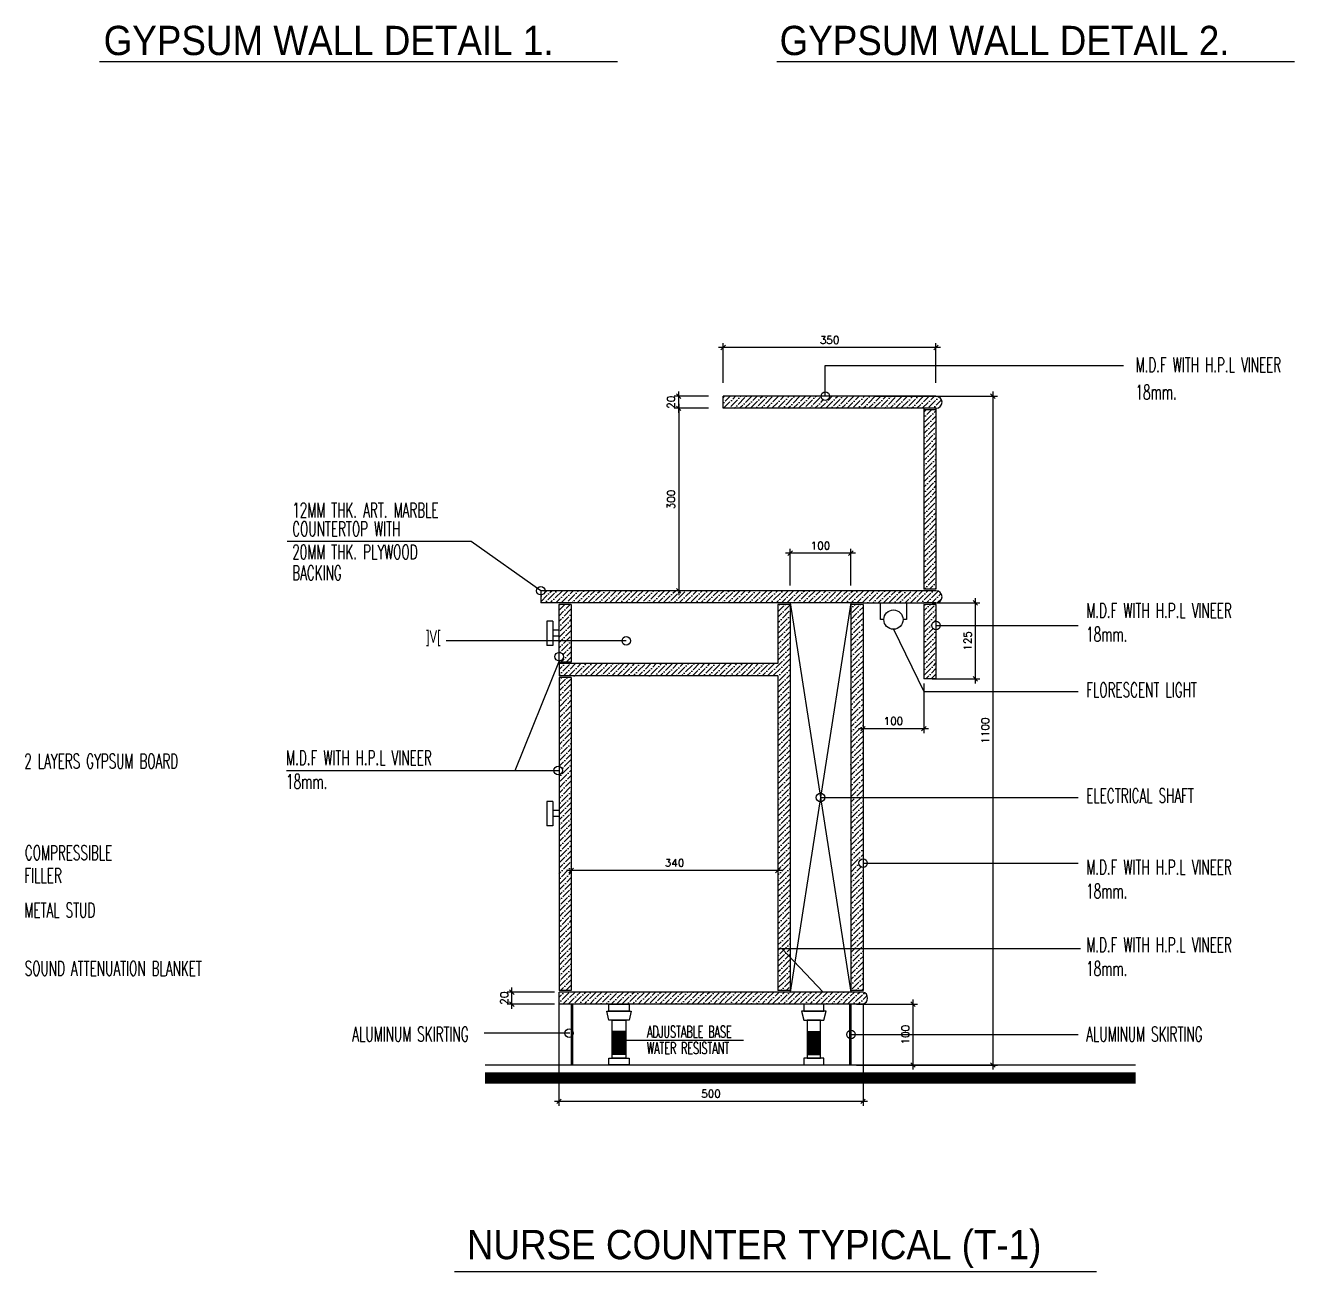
# Model space of a CAD drawing. Extents: x 16745 to 96825, y 100831 to 135285.
# Drawn here: x 31359 to 48057, y 101419 to 117815 of the extents above; entities that cross this region are included whole.
import ezdxf

# ---------------------------------------------------------------- set-up
doc = ezdxf.new("R2010")
doc.units = 0
doc.header["$LTSCALE"] = 1000
doc.header["$MEASUREMENT"] = 0
doc.header["$PDMODE"] = 34
doc.layers.get('0').update_dxf_attribs({"linetype": 'CONTINUOUS'})
doc.layers.get('DEFPOINTS').update_dxf_attribs({"linetype": 'CONTINUOUS'})
for name, color, linetype in [('FIX', 3, 'CONTINUOUS'), ('Hatch', 11, 'CONTINUOUS'), ('LAYER5', 3, 'CONTINUOUS'), ('PLAN', 2, 'CONTINUOUS'), ('TX1', 2, 'CONTINUOUS'), ('TXT', 2, 'CONTINUOUS'), ('TXT1', 2, 'CONTINUOUS'), ('WALL', 2, 'CONTINUOUS')]:
    doc.layers.add(name, color=color, linetype=linetype)
doc.styles.add('ARB1', font='ARB.SHX', dxfattribs={"width": 0.8, "height": 2})
doc.styles.add('ROMANS', font='ROMANS.SHX', dxfattribs={"height": 100})
doc.styles.add('TTXT', font='swisse.ttf', dxfattribs={"width": 0.6})
doc.dimstyles.new('25BIG', dxfattribs={"dimscale": 0, "dimtxt": 100, "dimasz": 60, "dimexe": 60, "dimexo": 60, "dimgap": 50, "dimtad": 1, "dimdec": 0, "dimlfac": 0.125, "dimzin": 0, "dimdsep": 46, "dimtxsty": 'ROMANS', "dimblk1": 'OBLIQUE', "dimblk2": 'OBLIQUE', "dimsah": 1, "dimcen": 50, "dimdle": 60, "dimclrd": 4, "dimclre": 4, "dimclrt": 2, "dimadec": 0, "dimazin": 0, "dimtfac": 200, "dimtdec": 0, "dimtix": 1, "dimtofl": 0, "dimtmove": 0, "dimatfit": 0, "dimldrblk": 'OBLIQUE', "dimfxl": 0, "dimtolj": 1, "dimtzin": 0, "dimarcsym": 0})
pattern_1 = [(45, (-696574.217, 448836.94), (26.5165043, 97.2271824), [125, -25, 0, -25])]

# ---------------------------------------------------------------- blocks, each defined once
blk = doc.blocks.new('_OBLIQUE')
at = {"color": 0, "linetype": 'ByBlock'}
blk.add_line((-0.5, -0.5), (0.5, 0.5), dxfattribs=at)
blk = doc.blocks.new('*D38')
at = {"layer": 'DEFPOINTS', "color": 0}
for p in [(38379, 105003), (42379, 105003), (38379, 103659)]:
    blk.add_point(p, dxfattribs=at)
at = {"layer": 'LAYER5', "color": 4, "lineweight": -2}
for p, q in [((38379, 104943), (38379, 103599)), ((42379, 104943), (42379, 103599)), ((42439, 103659), (38319, 103659))]:
    blk.add_line(p, q, dxfattribs=at)
at = {"layer": 'LAYER5', "color": 4, "lineweight": -2, "xscale": 60, "yscale": 60, "zscale": 60, "rotation": 180}
blk.add_blockref('_OBLIQUE', (38379, 103659), dxfattribs=at)
at = {"layer": 'LAYER5', "color": 4, "lineweight": -2, "xscale": 60, "yscale": 60, "zscale": 60}
blk.add_blockref('_OBLIQUE', (42379, 103659), dxfattribs=at)
at = {"layer": 'LAYER5', "color": 2, "insert": (40379, 103759), "char_height": 100, "attachment_point": 5, "style": 'ROMANS'}
blk.add_mtext('\\A1;500', dxfattribs=at)
blk = doc.blocks.new('*D39')
at = {"layer": 'DEFPOINTS', "color": 0}
for p in [(40315, 112777), (39954, 110377), (40430, 110377)]:
    blk.add_point(p, dxfattribs=at)
at = {"layer": 'LAYER5', "color": 4, "lineweight": -2}
for p, q in [((40255, 112777), (39894, 112777)), ((39954, 112837), (39954, 110317)), ((40370, 110377), (39894, 110377))]:
    blk.add_line(p, q, dxfattribs=at)
at = {"layer": 'LAYER5', "color": 4, "lineweight": -2, "xscale": 60, "yscale": 60, "zscale": 60}
for p, rotation in [((39954, 112777), 90), ((39954, 110377), 270)]:
    blk.add_blockref('_OBLIQUE', p, dxfattribs=dict(at, rotation=rotation))
at = {"layer": 'LAYER5', "color": 2, "insert": (39854, 111577), "char_height": 100, "attachment_point": 5, "rotation": 90, "style": 'ROMANS'}
blk.add_mtext('\\A1;300', dxfattribs=at)
blk = doc.blocks.new('*D40')
at = {"layer": 'DEFPOINTS', "color": 0}
for p in [(39954, 112937), (40405, 112937), (40405, 112777)]:
    blk.add_point(p, dxfattribs=at)
at = {"layer": 'LAYER5', "color": 4, "lineweight": -2}
for p, q in [((40345, 112937), (39894, 112937)), ((39954, 112717), (39954, 112997)), ((40345, 112777), (39894, 112777))]:
    blk.add_line(p, q, dxfattribs=at)
at = {"layer": 'LAYER5', "color": 4, "lineweight": -2, "xscale": 60, "yscale": 60, "zscale": 60}
for p, rotation in [((39954, 112937), 90), ((39954, 112777), 270)]:
    blk.add_blockref('_OBLIQUE', p, dxfattribs=dict(at, rotation=rotation))
at = {"layer": 'LAYER5', "color": 2, "insert": (39854, 112857), "char_height": 100, "attachment_point": 5, "rotation": 90, "style": 'ROMANS'}
blk.add_mtext('\\A1;20', dxfattribs=at)
blk = doc.blocks.new('*D41')
at = {"layer": 'DEFPOINTS', "color": 0}
for p in [(38539, 107272), (41259, 107272), (38539, 106697)]:
    blk.add_point(p, dxfattribs=at)
at = {"layer": 'LAYER5', "color": 4, "lineweight": -2}
for p, q in [((38539, 107212), (38539, 106637)), ((41259, 107212), (41259, 106637)), ((41319, 106697), (38479, 106697))]:
    blk.add_line(p, q, dxfattribs=at)
at = {"layer": 'LAYER5', "color": 4, "lineweight": -2, "xscale": 60, "yscale": 60, "zscale": 60, "rotation": 180}
blk.add_blockref('_OBLIQUE', (38539, 106697), dxfattribs=at)
at = {"layer": 'LAYER5', "color": 4, "lineweight": -2, "xscale": 60, "yscale": 60, "zscale": 60}
blk.add_blockref('_OBLIQUE', (41259, 106697), dxfattribs=at)
at = {"layer": 'LAYER5', "color": 2, "insert": (39899, 106797), "char_height": 100, "attachment_point": 5, "style": 'ROMANS'}
blk.add_mtext('\\A1;340', dxfattribs=at)
blk = doc.blocks.new('*D42')
at = {"layer": 'DEFPOINTS', "color": 0}
for p in [(37759, 105097), (38379, 105097), (38379, 104937)]:
    blk.add_point(p, dxfattribs=at)
at = {"layer": 'LAYER5', "color": 4, "lineweight": -2}
for p, q in [((38319, 105097), (37699, 105097)), ((37759, 104877), (37759, 105157)), ((38319, 104937), (37699, 104937))]:
    blk.add_line(p, q, dxfattribs=at)
at = {"layer": 'LAYER5', "color": 4, "lineweight": -2, "xscale": 60, "yscale": 60, "zscale": 60}
for p, rotation in [((37759, 105097), 90), ((37759, 104937), 270)]:
    blk.add_blockref('_OBLIQUE', p, dxfattribs=dict(at, rotation=rotation))
at = {"layer": 'LAYER5', "color": 2, "insert": (37659, 105017), "char_height": 100, "attachment_point": 5, "rotation": 90, "style": 'ROMANS'}
blk.add_mtext('\\A1;20', dxfattribs=at)
blk = doc.blocks.new('*D43')
at = {"layer": 'DEFPOINTS', "color": 0}
for p in [(42483, 112937), (42379, 104137), (44087, 104137)]:
    blk.add_point(p, dxfattribs=at)
at = {"layer": 'LAYER5', "color": 4, "lineweight": -2}
for p, q in [((42543, 112937), (44147, 112937)), ((44087, 112997), (44087, 104077)), ((42439, 104137), (44147, 104137))]:
    blk.add_line(p, q, dxfattribs=at)
at = {"layer": 'LAYER5', "color": 4, "lineweight": -2, "xscale": 60, "yscale": 60, "zscale": 60}
for p, rotation in [((44087, 112937), 90), ((44087, 104137), 270)]:
    blk.add_blockref('_OBLIQUE', p, dxfattribs=dict(at, rotation=rotation))
at = {"layer": 'LAYER5', "color": 2, "insert": (43987, 108537), "char_height": 100, "attachment_point": 5, "rotation": 90, "style": 'ROMANS'}
blk.add_mtext('\\A1;1100', dxfattribs=at)
blk = doc.blocks.new('*D44')
at = {"layer": 'DEFPOINTS', "color": 0}
for p in [(42232, 104937), (42232, 104137), (43036, 104137)]:
    blk.add_point(p, dxfattribs=at)
at = {"layer": 'LAYER5', "color": 4, "lineweight": -2}
for p, q in [((42292, 104937), (43096, 104937)), ((43036, 104997), (43036, 104077)), ((42292, 104137), (43096, 104137))]:
    blk.add_line(p, q, dxfattribs=at)
at = {"layer": 'LAYER5', "color": 4, "lineweight": -2, "xscale": 60, "yscale": 60, "zscale": 60}
for p, rotation in [((43036, 104937), 90), ((43036, 104137), 270)]:
    blk.add_blockref('_OBLIQUE', p, dxfattribs=dict(at, rotation=rotation))
at = {"layer": 'LAYER5', "color": 2, "insert": (42936, 104537), "char_height": 100, "attachment_point": 5, "rotation": 90, "style": 'ROMANS'}
blk.add_mtext('\\A1;100', dxfattribs=at)
blk = doc.blocks.new('*D45')
at = {"layer": 'DEFPOINTS', "color": 0}
for p in [(43230, 110217), (43230, 109217), (43856, 109217)]:
    blk.add_point(p, dxfattribs=at)
at = {"layer": 'LAYER5', "color": 4, "lineweight": -2}
for p, q in [((43290, 110217), (43916, 110217)), ((43856, 110277), (43856, 109157)), ((43290, 109217), (43916, 109217))]:
    blk.add_line(p, q, dxfattribs=at)
at = {"layer": 'LAYER5', "color": 4, "lineweight": -2, "xscale": 60, "yscale": 60, "zscale": 60}
for p, rotation in [((43856, 110217), 90), ((43856, 109217), 270)]:
    blk.add_blockref('_OBLIQUE', p, dxfattribs=dict(at, rotation=rotation))
at = {"layer": 'LAYER5', "color": 2, "insert": (43756, 109717), "char_height": 100, "attachment_point": 5, "rotation": 90, "style": 'ROMANS'}
blk.add_mtext('\\A1;125', dxfattribs=at)
blk = doc.blocks.new('*D46')
at = {"layer": 'DEFPOINTS', "color": 0}
for p in [(42379, 109217), (43179, 109217), (42379, 108562)]:
    blk.add_point(p, dxfattribs=at)
at = {"layer": 'LAYER5', "color": 4, "lineweight": -2}
for p, q in [((42379, 109157), (42379, 108502)), ((43179, 109157), (43179, 108502)), ((43239, 108562), (42319, 108562))]:
    blk.add_line(p, q, dxfattribs=at)
at = {"layer": 'LAYER5', "color": 4, "lineweight": -2, "xscale": 60, "yscale": 60, "zscale": 60, "rotation": 180}
blk.add_blockref('_OBLIQUE', (42379, 108562), dxfattribs=at)
at = {"layer": 'LAYER5', "color": 4, "lineweight": -2, "xscale": 60, "yscale": 60, "zscale": 60}
blk.add_blockref('_OBLIQUE', (43179, 108562), dxfattribs=at)
at = {"layer": 'LAYER5', "color": 2, "insert": (42779, 108662), "char_height": 100, "attachment_point": 5, "style": 'ROMANS'}
blk.add_mtext('\\A1;100', dxfattribs=at)
blk = doc.blocks.new('*D47')
at = {"layer": 'DEFPOINTS', "color": 0}
for p in [(41419, 110870), (41419, 110385), (42219, 110385)]:
    blk.add_point(p, dxfattribs=at)
at = {"layer": 'LAYER5', "color": 4, "lineweight": -2}
for p, q in [((41419, 110445), (41419, 110930)), ((42219, 110445), (42219, 110930)), ((42279, 110870), (41359, 110870))]:
    blk.add_line(p, q, dxfattribs=at)
at = {"layer": 'LAYER5', "color": 4, "lineweight": -2, "xscale": 60, "yscale": 60, "zscale": 60, "rotation": 180}
blk.add_blockref('_OBLIQUE', (41419, 110870), dxfattribs=at)
at = {"layer": 'LAYER5', "color": 4, "lineweight": -2, "xscale": 60, "yscale": 60, "zscale": 60}
blk.add_blockref('_OBLIQUE', (42219, 110870), dxfattribs=at)
at = {"layer": 'LAYER5', "color": 2, "insert": (41819, 110970), "char_height": 100, "attachment_point": 5, "style": 'ROMANS'}
blk.add_mtext('\\A1;100', dxfattribs=at)
blk = doc.blocks.new('*D48')
at = {"layer": 'DEFPOINTS', "color": 0}
for p in [(40539, 113576), (40539, 113052), (43339, 113052)]:
    blk.add_point(p, dxfattribs=at)
at = {"layer": 'LAYER5', "color": 4, "lineweight": -2}
for p, q in [((43399, 113576), (40479, 113576)), ((40539, 113112), (40539, 113636)), ((43339, 113112), (43339, 113636))]:
    blk.add_line(p, q, dxfattribs=at)
at = {"layer": 'LAYER5', "color": 4, "lineweight": -2, "xscale": 60, "yscale": 60, "zscale": 60, "rotation": 180}
blk.add_blockref('_OBLIQUE', (40539, 113576), dxfattribs=at)
at = {"layer": 'LAYER5', "color": 4, "lineweight": -2, "xscale": 60, "yscale": 60, "zscale": 60}
blk.add_blockref('_OBLIQUE', (43339, 113576), dxfattribs=at)
at = {"layer": 'LAYER5', "color": 2, "insert": (41939, 113676), "char_height": 100, "attachment_point": 5, "style": 'ROMANS'}
blk.add_mtext('\\A1;350', dxfattribs=at)

msp = doc.modelspace()

# ---------------------------------------------------------------- hatches: boundary and pattern name
at = {"layer": 'Hatch'}
h = msp.add_hatch(dxfattribs=at)
h.set_pattern_fill('ANSI36', color=256, scale=400, style=0)
h.set_pattern_definition(pattern_1)
h.paths.add_polyline_path([(43339.1302, 112777.4895, 0.9908363573), (43339.1302, 112937.4895), (41939.1302, 112937.4895, -1), (41827.1302, 112937.4895), (40539.1302, 112937.4895), (40539.1302, 112777.4895)])
h = msp.add_hatch(dxfattribs=at)
h.set_pattern_fill('ANSI36', color=256, scale=400, style=0)
h.set_pattern_definition(pattern_1)
h.paths.add_polyline_path([(43339.1302, 112757.4895), (43179.1302, 112757.4895), (43179.1302, 110397.4895), (43339.1302, 110397.4895)])
h = msp.add_hatch(dxfattribs=at)
h.set_pattern_fill('ANSI36', color=256, scale=400, style=0)
h.set_pattern_definition(pattern_1)
h.paths.add_polyline_path([(42379.1302, 110217.4895), (43179.1302, 110217.4895), (43339.1302, 110217.4895, 0.9908363573), (43339.1302, 110377.4895), (42379.1302, 110377.4895), (38195.1302, 110377.4895, -0.4142135624), (38139.1302, 110321.4895), (38139.1302, 110217.4895)])
h = msp.add_hatch(dxfattribs=at)
h.set_pattern_fill('ANSI36', color=256, scale=400, style=0)
h.set_pattern_definition(pattern_1)
h.paths.add_polyline_path([(41259.1302, 109257.4895), (41259.1302, 105672.2095), (41419.1302, 105672.2095), (41419.1302, 110197.4895), (41259.1302, 110197.4895), (41259.1302, 109417.4895), (38539.1302, 109417.4895), (38379.1302, 109417.4895), (38379.1302, 109257.4895)])
h = msp.add_hatch(dxfattribs=at)
h.set_pattern_fill('ANSI36', color=256, scale=400, style=0)
h.set_pattern_definition(pattern_1)
h.paths.add_polyline_path([(38379.1302, 109717.4895), (38539.1302, 109717.4895), (38539.1302, 110197.4895), (38379.1302, 110197.4895)])
h = msp.add_hatch(dxfattribs=at)
h.set_pattern_fill('ANSI36', color=256, scale=400, style=0)
h.set_pattern_definition(pattern_1)
h.paths.add_polyline_path([(42219.1302, 107657.4895), (42379.1302, 107657.4895), (42379.1302, 110197.4895), (42219.1302, 110197.4895)])
h.paths.add_polyline_path([(42379.1302, 107657.4895), (42219.1302, 107657.4895), (42219.1302, 105672.2095), (42379.1302, 105672.2095), (42379.1302, 106737.4931, -0.4142135624), (42323.1302, 106793.4931, -0.4142135624), (42379.1302, 106849.4931)])
h.paths.add_polyline_path([(42379.1302, 105672.2095), (42219.1302, 105672.2095), (42219.1302, 105117.4895), (42379.1302, 105117.4895)])
h.paths.add_polyline_path([(41419.1302, 105558.5372), (41311.4564, 105672.2095), (41259.1302, 105672.2095), (41259.1302, 105117.4895), (41419.1302, 105117.4895)])
h.paths.add_polyline_path([(41419.1302, 105672.2095), (41311.4564, 105672.2095), (41419.1302, 105558.5372)], flags=17)
h = msp.add_hatch(dxfattribs=at)
h.set_pattern_fill('ANSI36', color=256, scale=400, style=0)
h.set_pattern_definition(pattern_1)
h.paths.add_polyline_path([(43339.1302, 109863.392, -0.4142135624), (43283.1302, 109919.392, -0.4142135624), (43339.1302, 109975.392), (43339.1302, 110197.4895), (43179.1302, 110197.4895), (43179.1302, 109217.4895), (43339.1302, 109217.4895)])
h = msp.add_hatch(dxfattribs=at)
h.set_pattern_fill('ANSI36', color=256, scale=400, style=0)
h.set_pattern_definition(pattern_1)
h.paths.add_polyline_path([(38539.1302, 109717.4895), (38379.1302, 109717.4895), (38379.1302, 109565.5275, -0.427481809), (38437.6542, 109509.5844, -0.427481809), (38379.1302, 109453.6413), (38379.1302, 109437.4895), (38539.1302, 109437.4895)])
h = msp.add_hatch(dxfattribs=at)
h.set_pattern_fill('ANSI36', color=256, scale=400, style=0)
h.set_pattern_definition(pattern_1)
h.paths.add_polyline_path([(38539.1302, 109237.4895), (38379.1302, 109237.4895), (38379.1302, 108065.9743, -0.353180712), (38423.3045, 108011.2372, -0.353180712), (38379.1302, 107956.5001), (38379.1302, 105117.4895), (38539.1302, 105117.4895)])
h = msp.add_hatch(dxfattribs=at)
h.set_pattern_fill('ANSI36', color=256, scale=400, style=0)
h.set_pattern_definition(pattern_1)
h.paths.add_polyline_path([(38379.1302, 105097.4895), (38379.1302, 104937.4895), (42375.9605, 104937.4895, 0.7787418699), (42379.1302, 105097.4895)])

# ---------------------------------------------------------------- linework, layer by layer
at = {"layer": 'FIX'}
for p, q in [((39256.5664, 104579.6392), (39079.1119, 104579.6392)), ((39256.5664, 104565.0937), (39079.1119, 104565.0937)), ((39256.5664, 104550.5483), (39079.1119, 104550.5483)), ((39256.5664, 104536.0028), (39079.1119, 104536.0028)), ((41643.8392, 104579.6392), (41821.2937, 104579.6392)), ((41643.8392, 104565.0937), (41821.2937, 104565.0937)), ((41643.8392, 104550.5483), (41821.2937, 104550.5483)), ((41643.8392, 104536.0028), (41821.2937, 104536.0028)), ((39256.5664, 104521.4574), (39079.1119, 104521.4574)), ((39256.5664, 104506.9119), (39079.1119, 104506.9119)), ((39256.5664, 104492.3664), (39079.1119, 104492.3664)), ((39256.5664, 104477.821), (39079.1119, 104477.821)), ((39256.5664, 104463.2755), (39079.1119, 104463.2755)), ((39256.5664, 104448.7301), (39079.1119, 104448.7301)), ((39256.5664, 104434.1846), (39079.1119, 104434.1846)), ((39256.5664, 104419.6392), (39079.1119, 104419.6392)), ((39256.5664, 104419.6392), (39079.1119, 104419.6392)), ((39256.5664, 104405.0937), (39079.1119, 104405.0937)), ((39256.5664, 104390.5483), (39079.1119, 104390.5483)), ((39256.5664, 104376.0028), (39079.1119, 104376.0028)), ((41643.8392, 104521.4574), (41821.2937, 104521.4574)), ((41643.8392, 104506.9119), (41821.2937, 104506.9119)), ((41643.8392, 104492.3664), (41821.2937, 104492.3664)), ((41643.8392, 104477.821), (41821.2937, 104477.821)), ((41643.8392, 104463.2755), (41821.2937, 104463.2755)), ((41643.8392, 104448.7301), (41821.2937, 104448.7301)), ((41643.8392, 104434.1846), (41821.2937, 104434.1846)), ((41643.8392, 104419.6392), (41821.2937, 104419.6392)), ((41643.8392, 104419.6392), (41821.2937, 104419.6392)), ((41643.8392, 104405.0937), (41821.2937, 104405.0937)), ((41643.8392, 104390.5483), (41821.2937, 104390.5483)), ((41643.8392, 104376.0028), (41821.2937, 104376.0028)), ((39256.5664, 104361.4574), (39079.1119, 104361.4574)), ((39256.5664, 104346.9119), (39079.1119, 104346.9119)), ((39256.5664, 104332.3664), (39079.1119, 104332.3664)), ((39256.5664, 104317.821), (39079.1119, 104317.821)), ((39256.5664, 104303.2755), (39079.1119, 104303.2755)), ((39256.5664, 104288.7301), (39079.1119, 104288.7301)), ((39256.5664, 104274.1846), (39079.1119, 104274.1846)), ((41643.8392, 104361.4574), (41821.2937, 104361.4574)), ((41643.8392, 104346.9119), (41821.2937, 104346.9119)), ((41643.8392, 104332.3664), (41821.2937, 104332.3664)), ((41643.8392, 104317.821), (41821.2937, 104317.821)), ((41643.8392, 104303.2755), (41821.2937, 104303.2755)), ((41643.8392, 104288.7301), (41821.2937, 104288.7301)), ((41643.8392, 104274.1846), (41821.2937, 104274.1846))]:
    msp.add_line(p, q, dxfattribs=at)
for points in [[(39300.2028, 104847.3077), (39035.4755, 104847.3077), (39035.4755, 104937.4895), (39300.2028, 104937.4895)], [(41600.2028, 104847.3077), (41864.9301, 104847.3077), (41864.9301, 104937.4895), (41600.2028, 104937.4895)], [(39300.2028, 104725.1259), (39035.4755, 104725.1259), (39006.3846, 104847.3077), (39329.2937, 104847.3077)], [(39256.5664, 104227.6714), (39079.1119, 104227.6714), (39079.1119, 104725.1259), (39256.5664, 104725.1259)], [(41600.2028, 104725.1259), (41864.9301, 104725.1259), (41894.021, 104847.3077), (41571.1119, 104847.3077)], [(41643.8392, 104227.6714), (41821.2937, 104227.6714), (41821.2937, 104725.1259), (41643.8392, 104725.1259)], [(39300.2028, 104137.4895), (39035.4755, 104137.4895), (39035.4755, 104227.6714), (39300.2028, 104227.6714)], [(41600.2028, 104137.4895), (41864.9301, 104137.4895), (41864.9301, 104227.6714), (41600.2028, 104227.6714)]]:
    msp.add_lwpolyline(points, close=True, dxfattribs=at)
at = {"layer": 'LAYER5'}
for p, q in [((41883.1302, 113339.6671), (45804.6224, 113339.6671)), ((41883.1302, 112937.4895), (41883.1302, 113339.6671)), ((37222.277, 111024.6656), (34803.4365, 111024.6656)), ((38139.1302, 110377.4895), (37222.277, 111024.6656)), ((42219.1302, 110217.4895), (41419.1302, 105097.4895)), ((41419.1302, 110217.4895), (42219.1302, 105097.4895)), ((42607.9069, 110217.4895), (42950.3534, 110217.4895)), ((42607.9069, 109997.1539), (42607.9069, 110217.4895)), ((42950.3534, 110217.4895), (42950.3534, 109997.1539)), ((38219.1302, 109977.4895), (38219.1302, 109657.4895)), ((38299.1302, 109977.4895), (38219.1302, 109977.4895)), ((38299.1302, 109977.4895), (38299.1302, 109657.4895)), ((42652.5583, 109997.1539), (42607.9069, 109997.1539)), ((42950.3534, 109997.1539), (42905.7021, 109997.1539)), ((43339.1302, 109919.392), (45209.7062, 109919.392)), ((39264.0399, 109717.4895), (36894.7964, 109717.4895)), ((38379.1302, 109857.4895), (38299.1302, 109857.4895)), ((38379.1302, 109777.4895), (38299.1302, 109777.4895)), ((42779.1302, 109870.582), (43179.1302, 109052.9652)), ((38299.1302, 109657.4895), (38219.1302, 109657.4895)), ((38379.1302, 109453.6413), (37796.8677, 108008.5794)), ((43179.1302, 109052.9652), (45209.7062, 109052.9652)), ((38379.1302, 108008.5794), (34793.1396, 108008.5794)), ((38299.1302, 107604.4949), (38219.1302, 107604.4949)), ((38219.1302, 107604.4949), (38219.1302, 107284.4949)), ((38299.1302, 107604.4949), (38299.1302, 107284.4949)), ((41819.1302, 107657.4895), (45209.7062, 107657.4895)), ((38379.1302, 107484.4949), (38299.1302, 107484.4949)), ((38379.1302, 107404.4949), (38299.1302, 107404.4949)), ((38299.1302, 107284.4949), (38219.1302, 107284.4949)), ((42379.1302, 106793.4931), (45209.7062, 106793.4931)), ((41259.1302, 105672.2095), (45240.4827, 105672.2095)), ((41311.4564, 105672.2095), (41855.8482, 105097.4895)), ((38523.1302, 104554.2268), (37392.4439, 104554.2268)), ((42220.7352, 104537.4895), (45209.7062, 104537.4895)), ((39256.5664, 104463.2755), (40805.0322, 104463.2755))]:
    msp.add_line(p, q, dxfattribs=at)
for centre, radius in [((41883.1302, 112937.4895), 56), ((38139.1302, 110377.4895), 56), ((42779.1302, 109997.1539), 126.5719), ((43339.1302, 109919.392), 56), ((39264.0399, 109717.4895), 56), ((38381.6542, 109509.5844), 56), ((38367.3045, 108011.2372), 56), ((41819.1302, 107657.4895), 56), ((42379.1302, 106793.4931), 56), ((38511.3045, 104556.8846), 56), ((42220.7352, 104537.4895), 56)]:
    msp.add_circle(centre, radius, dxfattribs=at)
at = {"layer": 'PLAN'}
for p, q in [((43339.1302, 112937.4895), (40539.1302, 112937.4895)), ((40539.1302, 112777.4895), (40539.1302, 112937.4895)), ((43339.1302, 112777.4895), (40539.1302, 112777.4895)), ((43179.1302, 112777.4895), (43179.1302, 110397.4895)), ((43339.1302, 112757.4895), (43179.1302, 112757.4895)), ((43339.1302, 112777.4895), (43339.1302, 110397.4895)), ((43339.1302, 110397.4895), (43179.1302, 110397.4895)), ((42379.1302, 110377.4895), (38139.1302, 110377.4895)), ((38139.1302, 110377.4895), (38139.1302, 110217.4895)), ((42379.1302, 110217.4895), (38139.1302, 110217.4895)), ((43339.1302, 110377.4895), (42379.1302, 110377.4895)), ((42379.1302, 110217.4895), (43179.1302, 110217.4895)), ((43339.1302, 110217.4895), (43179.1302, 110217.4895)), ((38379.1302, 109437.4895), (38379.1302, 110197.4895)), ((38539.1302, 110197.4895), (38379.1302, 110197.4895)), ((38539.1302, 110197.4895), (38539.1302, 109437.4895)), ((41419.1302, 110197.4895), (41259.1302, 110197.4895)), ((41259.1302, 110197.4895), (41259.1302, 109417.4895)), ((41419.1302, 110197.4895), (41419.1302, 105117.4895)), ((42219.1302, 110197.4895), (42219.1302, 105117.4895)), ((42379.1302, 110197.4895), (42219.1302, 110197.4895)), ((42379.1302, 110197.4895), (42379.1302, 105117.4895)), ((43339.1302, 110197.4895), (43179.1302, 110197.4895)), ((43179.1302, 110197.4895), (43179.1302, 109217.4895)), ((43339.1302, 110197.4895), (43339.1302, 109217.4895)), ((38539.1302, 109437.4895), (38379.1302, 109437.4895)), ((41259.1302, 109417.4895), (38379.1302, 109417.4895)), ((38379.1302, 109417.4895), (38379.1302, 109257.4895)), ((41259.1302, 109417.4895), (38539.1302, 109417.4895)), ((41259.1302, 109257.4895), (38379.1302, 109257.4895)), ((38379.1302, 109237.4895), (38379.1302, 105117.4895)), ((38539.1302, 109237.4895), (38379.1302, 109237.4895)), ((41259.1302, 109257.4895), (38539.1302, 109257.4895)), ((38539.1302, 109237.4895), (38539.1302, 105117.4895)), ((41259.1302, 109257.4895), (41259.1302, 105117.4895)), ((43339.1302, 109217.4895), (43179.1302, 109217.4895)), ((38539.1302, 105117.4895), (38379.1302, 105117.4895)), ((42379.1302, 105097.4895), (38379.1302, 105097.4895)), ((38379.1302, 104937.4895), (38379.1302, 105097.4895)), ((41419.1302, 105117.4895), (41259.1302, 105117.4895)), ((42379.1302, 105117.4895), (42219.1302, 105117.4895)), ((42379.1302, 104937.4895), (38379.1302, 104937.4895)), ((38538.4743, 104937.4895), (38538.4743, 104137.4895)), ((38558.4743, 104937.4895), (38558.4743, 104137.4895)), ((42200.7352, 104937.4895), (42200.7352, 104137.4895)), ((42220.7352, 104937.4895), (42220.7352, 104137.4895))]:
    msp.add_line(p, q, dxfattribs=at)
for centre, radius, start, end in [((43338.3937, 112857.4895), 80.0034, 270.52745103, 89.47254897), ((43338.3937, 110297.4895), 80.0034, 270.52745103, 89.47254897), ((42357.3301, 105017.89), 82.5308, 285.66589018, 74.68387046)]:
    msp.add_arc(centre, radius, start, end, dxfattribs=at)
at = {"layer": 'WALL', "color": 6}
for p, q in [((32334.9574, 117338.753), (39146.5948, 117338.753)), ((41245.6895, 117338.753), (48057.3269, 117338.753)), ((37407.282, 104137.4895), (45965.6803, 104137.4895)), ((37005.3335, 101419.0365), (45451.2116, 101419.0365))]:
    msp.add_line(p, q, dxfattribs=at)
at = {"layer": 'WALL', "color": 6, "const_width": 150}
msp.add_lwpolyline([(37407.282, 103966.4879), (45965.6803, 103966.4879)], dxfattribs=at)

# ---------------------------------------------------------------- texts
at = {"layer": 'TX1', "style": 'ARB1', "width": 0.7}
msp.add_text(']V[', height=160, dxfattribs=at).set_placement((36633.9227, 109695.2164))
at = {"layer": 'TXT', "color": 2, "style": 'ROMANS', "width": 0.6}
for s, height, p in [('M.D.F WITH H.P.L VINEER', 192, (45964.1588, 113251.2971)), ('18mm.', 192, (45964.1588, 112894.5732)), ('12MM THK. ART. MARBLE', 192, (34869.0162, 111341.3498)), ('COUNTERTOP WITH', 192, (34869.0162, 111094.4377)), ('20MM THK. PLYWOOD', 192, (34869.0162, 110790.8985)), ('BACKING', 192, (34869.0162, 110516.3603)), ('M.D.F WITH H.P.L VINEER', 192, (45315.1593, 110021.6536)), ('18mm.', 192, (45315.1593, 109708.5616)), ('FLORESCENT LIGHT', 192, (45315.1593, 108975.5492)), ('2 LAYERS GYPSUM BOARD ', 192, (31343.6967, 108039.2566)), ('M.D.F WITH H.P.L VINEER', 192, (34789.2307, 108083.8327)), ('18mm.', 192, (34789.2307, 107770.7408)), ('ELECTRICAL SHAFT', 192, (45315.1593, 107585.0583)), ('COMPRESSIBLE', 192, (31351.3155, 106834.189)), ('FILLER', 192, (31344.2548, 106534.2948)), ('M.D.F WITH H.P.L VINEER', 192, (45315.1593, 106642.8381)), ('18mm.', 192, (45315.1593, 106329.7461)), ('METAL STUD', 192, (31344.2548, 106078.951)), ('M.D.F WITH H.P.L VINEER', 192, (45315.1593, 105623.023)), ('SOUND ATTENUATION BLANKET', 192, (31349.978, 105312.6177)), ('18mm.', 192, (45315.1593, 105309.931)), ('ALUMINUM SKIRTING', 192, (35659.3898, 104446.7113)), ('ADJUSTABLE BASE', 153.6, (39536.685, 104497.8923)), ('ALUMINUM SKIRTING', 192, (45315.1593, 104446.7113)), ('WATER RESISTANT', 153.6, (39534.6676, 104282.0689))]:
    msp.add_text(s, height=height, dxfattribs=at).set_placement(p)
at = {"layer": 'TXT1', "color": 6, "style": 'TTXT', "width": 0.9}
for s, p in [('GYPSUM WALL DETAIL 1.', (32388.244, 117423.985)), ('GYPSUM WALL DETAIL 2.', (41281.4117, 117423.985)), ('NURSE COUNTER TYPICAL (T-1)', (37166.8485, 101582.1016))]:
    msp.add_text(s, height=385.13475, dxfattribs=at).set_placement(p)

# ---------------------------------------------------------------- dimensions: what is measured, and where the dimension line sits
at = {"layer": 'LAYER5'}
for base, p1, p2, picture, middle in [((40539.1302, 113575.6467), (43339.1302, 113051.9907), (40539.1302, 113051.9907), '*D48', (41939.1302, 113675.6467)), ((41419.1302, 110870.2178), (42219.1302, 110385.1231), (41419.1302, 110385.1231), '*D47', (41819.1302, 110970.2178)), ((42379.1302, 108562.1127), (43179.1302, 109217.4895), (42379.1302, 109217.4895), '*D46', (42779.1302, 108662.1127)), ((38539.1302, 106697.4895), (41259.1302, 107272.2095), (38539.1302, 107272.2095), '*D41', (39899.1302, 106797.4895)), ((38379.1302, 103658.6862), (42379.1302, 105003.1864), (38379.1302, 105003.1864), '*D38', (40379.1302, 103758.6862))]:
    dim = msp.add_linear_dim(base=base, p1=p1, p2=p2, dimstyle='25BIG', override={"dimscale": 1}, dxfattribs=at)
    dim.commit()
    dim.dimension.update_dxf_attribs({"geometry": picture, "text_midpoint": middle})
for base, p1, p2, picture, middle in [((39954.1739, 112937.4895), (40404.5202, 112777.4895), (40404.5202, 112937.4895), '*D40', (39954.1739, 112857.4895)), ((37758.9028, 105097.4895), (38379.1302, 104937.4895), (38379.1302, 105097.4895), '*D42', (37758.9028, 105017.4895))]:
    dim = msp.add_linear_dim(base=base, p1=p1, p2=p2, angle=90, dimstyle='25BIG', override={"dimscale": 1}, dxfattribs=at)
    dim.commit()
    dim.dimension.update_dxf_attribs({"geometry": picture, "text_midpoint": middle, "dimtype": 160})
for base, p1, p2, picture, middle in [((44086.5084, 104137.4895), (42483.0726, 112937.4895), (42379.1302, 104137.4895), '*D43', (43986.5084, 108537.4895)), ((39954.1739, 110377.4895), (40315.3803, 112777.4895), (40429.8372, 110377.4895), '*D39', (39854.1739, 111577.4895)), ((43855.9909, 109217.4895), (43230.266, 110217.4895), (43230.266, 109217.4895), '*D45', (43755.9909, 109717.4895)), ((43035.6247, 104137.4895), (42231.7979, 104937.4895), (42231.7979, 104137.4895), '*D44', (42935.6247, 104537.4895))]:
    dim = msp.add_linear_dim(base=base, p1=p1, p2=p2, angle=90, dimstyle='25BIG', override={"dimscale": 1}, dxfattribs=at)
    dim.commit()
    dim.dimension.update_dxf_attribs({"geometry": picture, "text_midpoint": middle})

doc.saveas('drawing.dxf')
